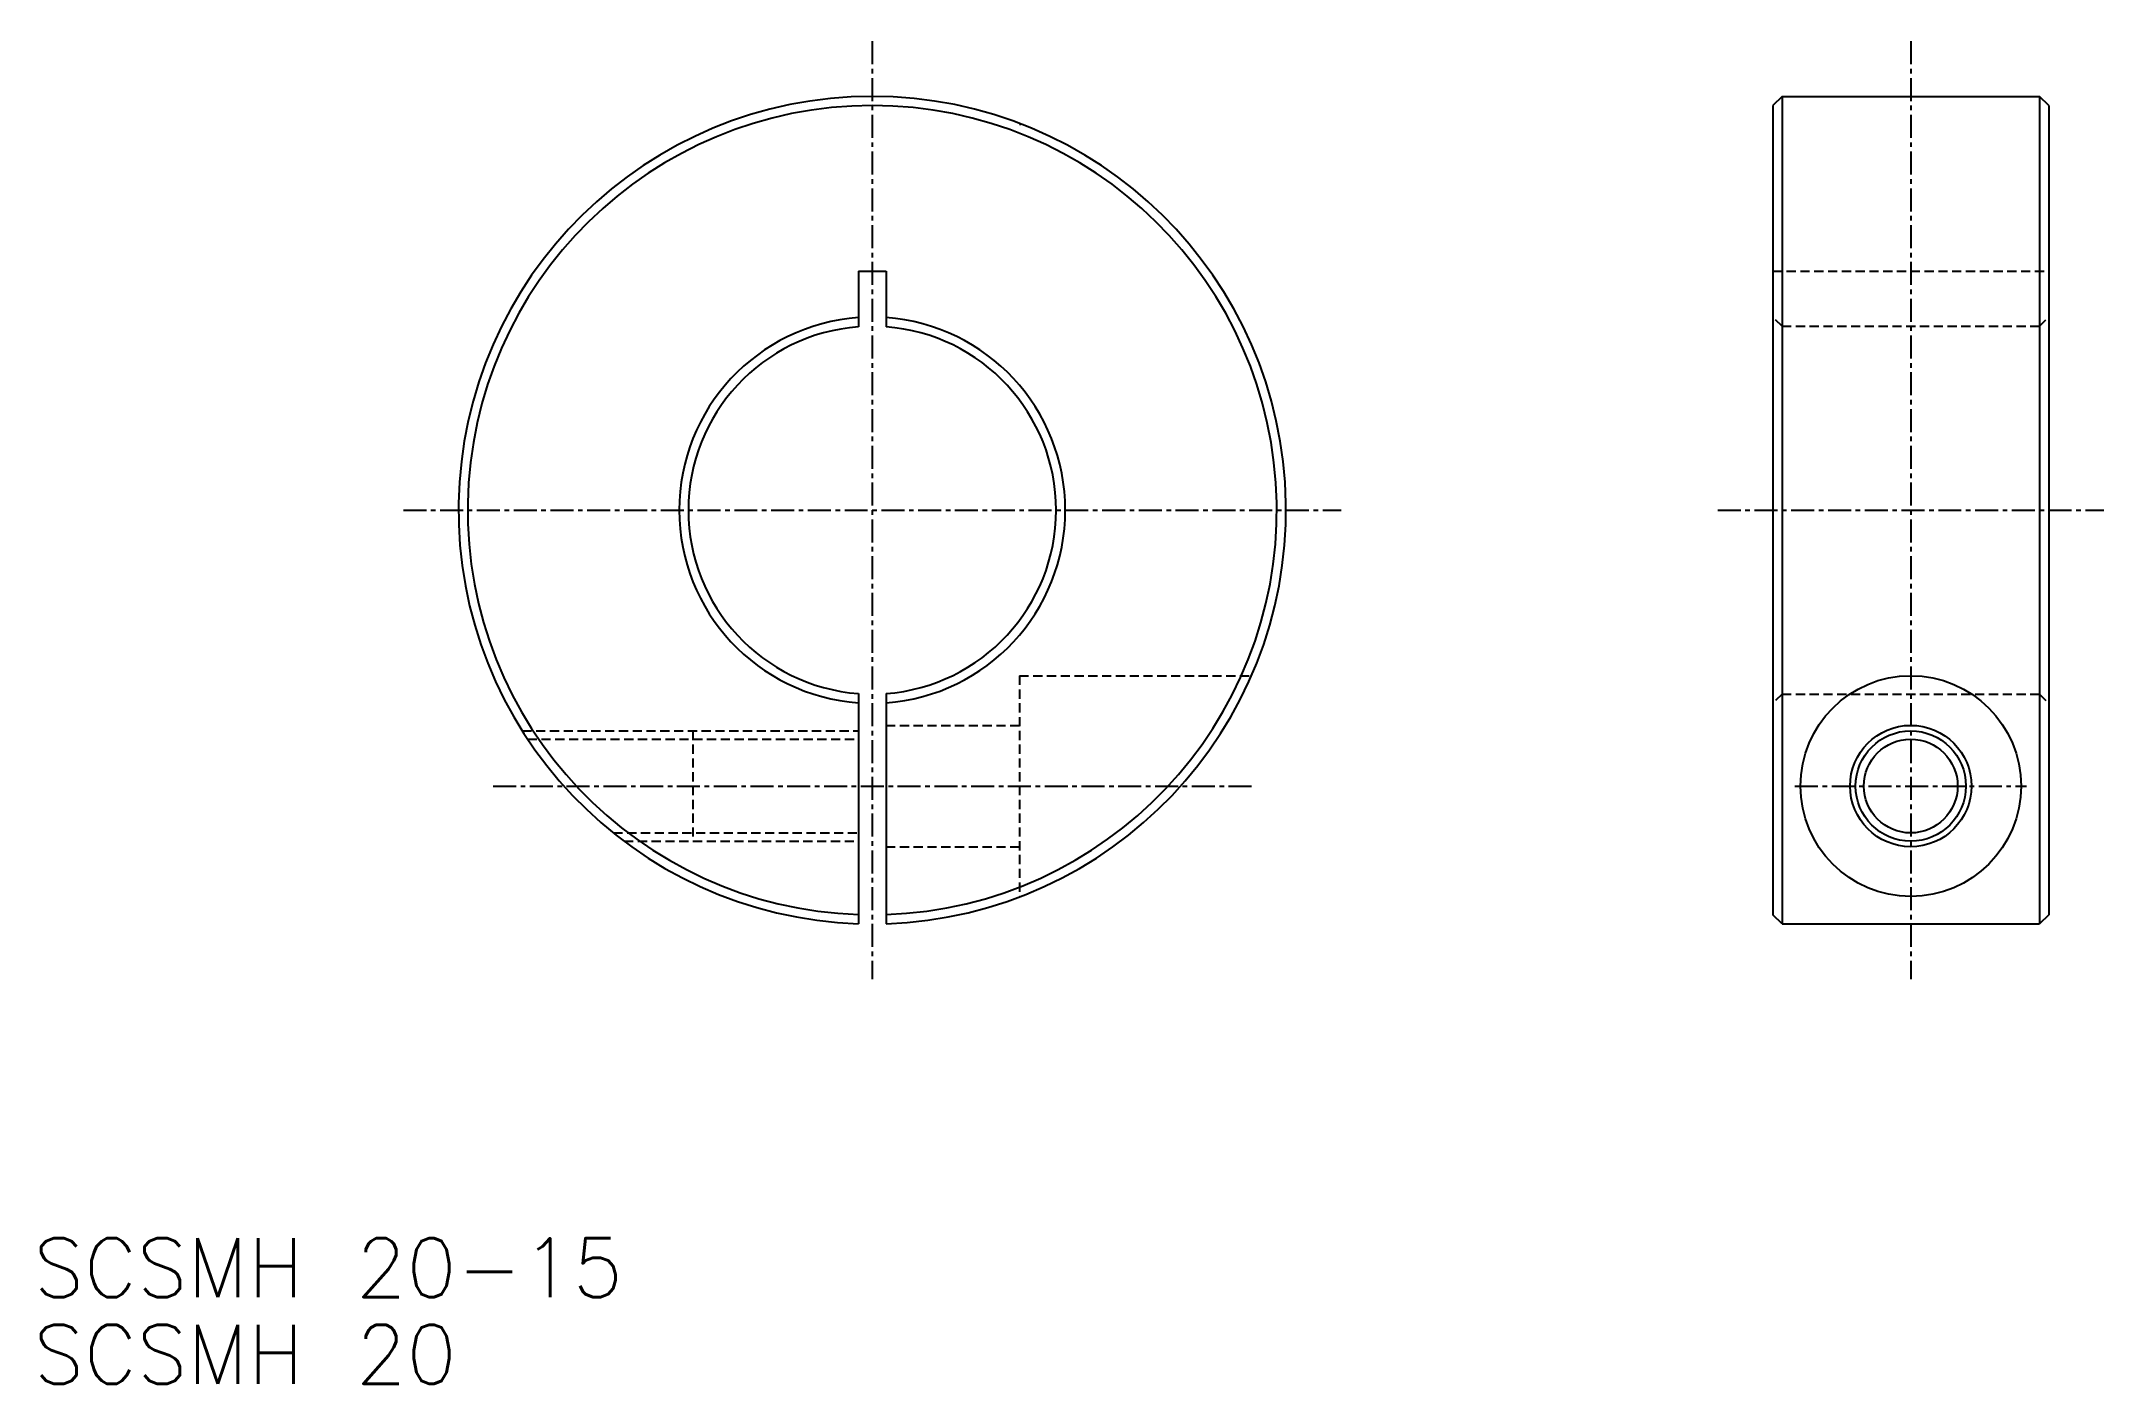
# Model space of a CAD drawing. Extents: x 87 to 200, y -370 to -297.
import ezdxf

# ---------------------------------------------------------------- set-up
doc = ezdxf.new("R2010")
doc.units = 0
doc.linetypes.add('CENTER', pattern=[2, 1.25, -0.25, 0.25, -0.25])
doc.linetypes.add('DASHED', pattern=[0.75, 0.5, -0.25])
doc.layers.get('0').update_dxf_attribs({"linetype": 'CONTINUOUS'})
doc.layers.add('CENTER', color=1, linetype='CENTER')
doc.styles.get("Standard").update_dxf_attribs({"font": 'txt.shx', "bigfont": 'bigfont.shx'})

msp = doc.modelspace()

# ---------------------------------------------------------------- linework, layer by layer
at = {"color": 7, "linetype": 'CONTINUOUS'}
for p, q in [((182.17, -299.75), (181.67, -300.25)), ((181.67, -300.25), (181.67, -344.25)), ((182.17, -299.75), (182.17, -344.75)), ((182.17, -299.75), (196.17, -299.75)), ((196.17, -299.75), (196.17, -344.75)), ((196.67, -300.25), (196.17, -299.75)), ((196.67, -300.25), (196.67, -344.25)), ((131.94, -309.25), (131.94, -312.28)), ((131.94, -309.25), (133.44, -309.25)), ((133.44, -309.25), (133.44, -312.28)), ((131.94, -332.22), (131.94, -344.74)), ((133.44, -332.22), (133.44, -344.74)), ((182.17, -344.75), (181.67, -344.25)), ((196.67, -344.25), (196.17, -344.75)), ((182.17, -344.75), (196.17, -344.75))]:
    msp.add_line(p, q, dxfattribs=at)
at = {"color": 3, "linetype": 'DASHED'}
for p, q in [((140.69, -301.25), (140.77, -301.25)), ((181.67, -309.25), (196.67, -309.25)), ((182.17, -312.25), (181.67, -311.75)), ((196.17, -312.25), (196.67, -311.75)), ((182.17, -312.25), (196.17, -312.25)), ((140.69, -331.25), (153.31, -331.25)), ((140.69, -331.25), (140.69, -343.25)), ((182.17, -332.25), (181.67, -332.75)), ((182.17, -332.25), (196.17, -332.25)), ((196.17, -332.25), (196.67, -332.75)), ((113.66, -334.25), (131.94, -334.25)), ((122.94, -334.25), (122.94, -340.25)), ((133.44, -333.95), (140.69, -333.95)), ((113.95, -334.7), (131.94, -334.7)), ((118.61, -339.8), (131.94, -339.8)), ((119.19, -340.25), (131.94, -340.25)), ((133.44, -340.55), (140.69, -340.55)), ((140.69, -343.25), (140.77, -343.25))]:
    msp.add_line(p, q, dxfattribs=at)
for p, q in [((131.94, -335.35), (131.94, -335.35)), ((131.94, -338.48), (131.94, -338.48))]:
    msp.add_line(p, q)
for radius in [6, 2.55]:
    msp.add_circle((189.17, -337.25), radius)
at = {"color": 7, "linetype": 'CONTINUOUS'}
msp.add_circle((189.17, -337.25), 3.3, dxfattribs=at)
at = {"color": 3, "linetype": 'CONTINUOUS'}
msp.add_circle((189.17, -337.25), 3, dxfattribs=at)
at = {"color": 7, "linetype": 'CONTINUOUS'}
for radius, start, end in [(22.5, 271.9102, 268.0898), (22, 271.9536, 268.0463), (10.5, 94.096, 265.904), (10.5, 274.096, 85.904), (10, 94.3012, 265.6988), (10, 274.3012, 85.6988)]:
    msp.add_arc((132.69, -322.25), radius, start, end, dxfattribs=at)
at = {"layer": 'CENTER', "color": 1, "linetype": 'CENTER'}
for p, q in [((132.69, -296.75), (132.69, -347.75)), ((189.17, -296.75), (189.17, -347.75)), ((107.19, -322.25), (158.19, -322.25)), ((178.67, -322.25), (199.67, -322.25)), ((112.07, -337.25), (153.31, -337.25)), ((182.87, -337.25), (195.47, -337.25))]:
    msp.add_line(p, q, dxfattribs=at)

# ---------------------------------------------------------------- texts
for s, p in [('SCSMH 20-15', (87.08, -365.04)), ('SCSMH 20', (87.08, -369.75))]:
    msp.add_text(s, height=3.2).set_placement(p)

doc.saveas('drawing.dxf')
